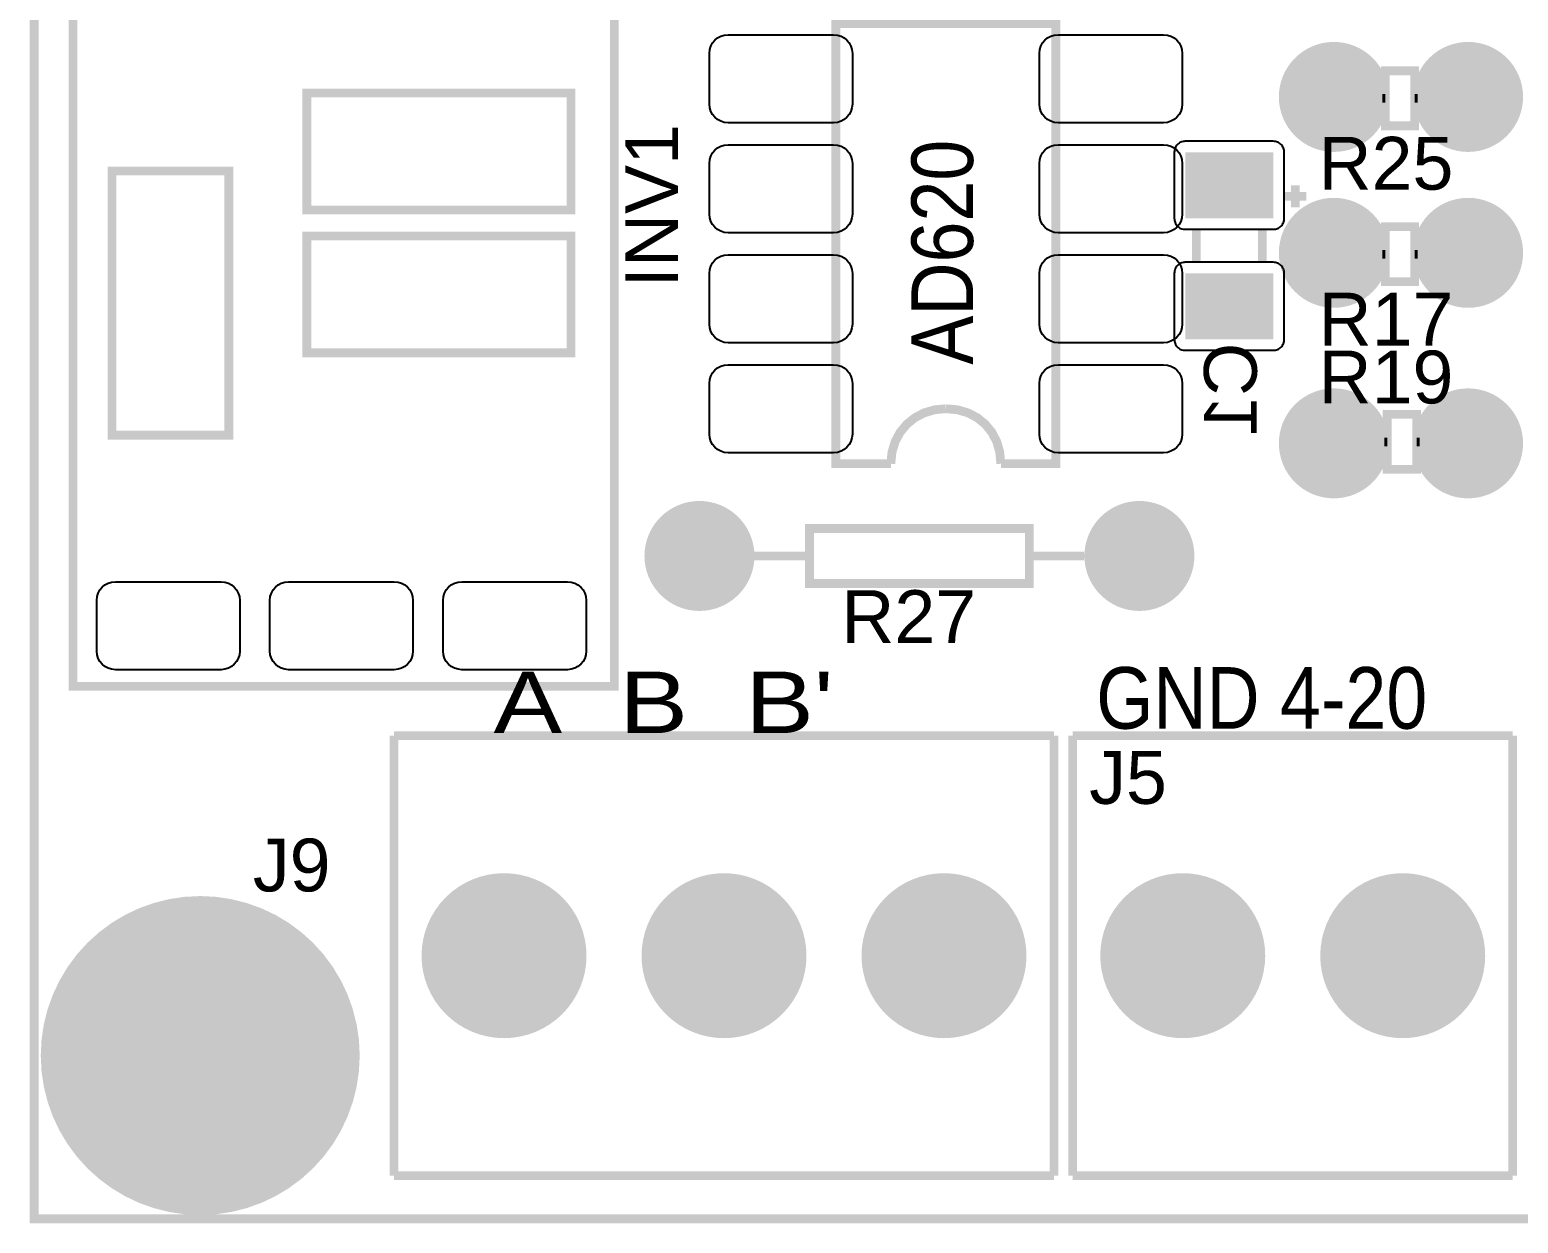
# Model space of a CAD drawing. Header units: inches. Extents: x -2.05 to 2.05, y -1.97 to 1.97.
# Drawn here: x -2.049 to -0.696, y -1.974 to -0.889 of the extents above; entities that cross this region are included whole.
import ezdxf

# ---------------------------------------------------------------- set-up
doc = ezdxf.new("R2010")
doc.units = ezdxf.units.IN
doc.layers.get('0').update_dxf_attribs({"linetype": 'CONTINUOUS'})

# ---------------------------------------------------------------- blocks, each defined once
blk = doc.blocks.new('RPAD')
blk.add_trace([(-0.5, -0.5), (-0.5, 0.5), (0.5, -0.5), (0.5, 0.5)])
blk = doc.blocks.new('EPAD')
at = {"const_width": 0.5}
blk.add_lwpolyline([(-0.25, 0, 1), (0.25, 0, 1)], format="xyb", close=True, dxfattribs=at)

msp = doc.modelspace()

# ---------------------------------------------------------------- linework, layer by layer
at = {"const_width": 0.008}
for points in [[(-2.045209, -1.970364), (2.045209, -1.970364), (2.045209, 1.964352), (-2.045209, 1.964352), (-2.045209, -1.970364)], [(-2.045209, -1.970364), (2.045209, -1.970364), (2.045209, 1.964352), (-2.045209, 1.964352), (-2.045209, -1.970364)], [(-2.045209, -1.970364), (2.045209, -1.970364), (2.045209, 1.964352), (-2.045209, 1.964352), (-2.045209, -1.970364)], [(-2.009925, -1.486246), (-1.517799, -1.486246), (-1.517799, -0.561049), (-2.009925, -0.561049), (-2.009925, -1.486246)], [(-2.009925, -1.486246), (-1.517799, -1.486246), (-1.517799, -0.561049), (-2.009925, -0.561049), (-2.009925, -1.486246)], [(-2.009925, -1.486246), (-1.517799, -1.486246), (-1.517799, -0.561049), (-2.009925, -0.561049), (-2.009925, -1.486246)], [(-1.266319, -1.28386), (-1.316319, -1.28386), (-1.316319, -0.88386), (-1.116319, -0.88386), (-1.116319, -1.28386), (-1.166319, -1.28386)], [(-1.266319, -1.28386), (-1.316319, -1.28386), (-1.316319, -0.88386), (-1.116319, -0.88386), (-1.116319, -1.28386), (-1.166319, -1.28386)], [(-1.266319, -1.28386), (-1.316319, -1.28386), (-1.316319, -0.88386), (-1.116319, -0.88386), (-1.116319, -1.28386), (-1.166319, -1.28386)], [(-0.816815, -0.976703), (-0.790043, -0.976703), (-0.790043, -0.926703), (-0.816815, -0.926703), (-0.816815, -0.976703)], [(-0.816815, -0.976703), (-0.790043, -0.976703), (-0.790043, -0.926703), (-0.816815, -0.926703), (-0.816815, -0.976703)], [(-0.816815, -0.976703), (-0.790043, -0.976703), (-0.790043, -0.926703), (-0.816815, -0.926703), (-0.816815, -0.976703)], [(-1.797327, -1.053175), (-1.557169, -1.053175), (-1.557169, -0.946876), (-1.797327, -0.946876), (-1.797327, -1.053175)], [(-1.797327, -1.053175), (-1.557169, -1.053175), (-1.557169, -0.946876), (-1.797327, -0.946876), (-1.797327, -1.053175)], [(-1.797327, -1.053175), (-1.557169, -1.053175), (-1.557169, -0.946876), (-1.797327, -0.946876), (-1.797327, -1.053175)], [(-0.816815, -0.951703), (-0.819571, -0.951703)], [(-0.816815, -0.951703), (-0.819571, -0.951703)], [(-0.816815, -0.951703), (-0.819571, -0.951703)], [(-0.787287, -0.951703), (-0.790043, -0.951703)], [(-0.787287, -0.951703), (-0.790043, -0.951703)], [(-0.787287, -0.951703), (-0.790043, -0.951703)], [(-1.974492, -1.2579), (-1.868193, -1.2579), (-1.868193, -1.017742), (-1.974492, -1.017742), (-1.974492, -1.2579)], [(-1.974492, -1.2579), (-1.868193, -1.2579), (-1.868193, -1.017742), (-1.974492, -1.017742), (-1.974492, -1.2579)], [(-1.974492, -1.2579), (-1.868193, -1.2579), (-1.868193, -1.017742), (-1.974492, -1.017742), (-1.974492, -1.2579)], [(-0.898626, -1.050766), (-0.898626, -1.030766)], [(-0.898626, -1.050766), (-0.898626, -1.030766)], [(-0.898626, -1.050766), (-0.898626, -1.030766)], [(-0.888626, -1.040766), (-0.908626, -1.040766)], [(-0.888626, -1.040766), (-0.908626, -1.040766)], [(-0.888626, -1.040766), (-0.908626, -1.040766)], [(-0.988626, -1.100766), (-0.988626, -1.070766)], [(-0.988626, -1.100766), (-0.988626, -1.070766)], [(-0.988626, -1.100766), (-0.988626, -1.070766)], [(-0.928626, -1.100766), (-0.928626, -1.070766)], [(-0.928626, -1.100766), (-0.928626, -1.070766)], [(-0.928626, -1.100766), (-0.928626, -1.070766)], [(-0.816815, -1.118435), (-0.790043, -1.118435), (-0.790043, -1.068435), (-0.816815, -1.068435), (-0.816815, -1.118435)], [(-0.816815, -1.118435), (-0.790043, -1.118435), (-0.790043, -1.068435), (-0.816815, -1.068435), (-0.816815, -1.118435)], [(-0.816815, -1.118435), (-0.790043, -1.118435), (-0.790043, -1.068435), (-0.816815, -1.068435), (-0.816815, -1.118435)], [(-1.797327, -1.183096), (-1.557169, -1.183096), (-1.557169, -1.076797), (-1.797327, -1.076797), (-1.797327, -1.183096)], [(-1.797327, -1.183096), (-1.557169, -1.183096), (-1.557169, -1.076797), (-1.797327, -1.076797), (-1.797327, -1.183096)], [(-1.797327, -1.183096), (-1.557169, -1.183096), (-1.557169, -1.076797), (-1.797327, -1.076797), (-1.797327, -1.183096)], [(-0.816815, -1.093435), (-0.819571, -1.093435)], [(-0.816815, -1.093435), (-0.819571, -1.093435)], [(-0.816815, -1.093435), (-0.819571, -1.093435)], [(-0.787287, -1.093435), (-0.790043, -1.093435)], [(-0.787287, -1.093435), (-0.790043, -1.093435)], [(-0.787287, -1.093435), (-0.790043, -1.093435)], [(-1.216319, -1.23386), (-1.226506, -1.234819), (-1.235944, -1.237594), (-1.244444, -1.242034), (-1.251819, -1.247985), (-1.257881, -1.255296), (-1.262444, -1.263813), (-1.265319, -1.273385), (-1.266319, -1.28386)], [(-1.216319, -1.23386), (-1.226506, -1.234819), (-1.235944, -1.237594), (-1.244444, -1.242034), (-1.251819, -1.247985), (-1.257881, -1.255296), (-1.262444, -1.263813), (-1.265319, -1.273385), (-1.266319, -1.28386)], [(-1.216319, -1.23386), (-1.226506, -1.234819), (-1.235944, -1.237594), (-1.244444, -1.242034), (-1.251819, -1.247985), (-1.257881, -1.255296), (-1.262444, -1.263813), (-1.265319, -1.273385), (-1.266319, -1.28386)], [(-1.216319, -1.23386), (-1.205844, -1.234819), (-1.196272, -1.237594), (-1.187754, -1.242034), (-1.180444, -1.247985), (-1.174493, -1.255296), (-1.170053, -1.263813), (-1.167278, -1.273385), (-1.166319, -1.28386)], [(-1.216319, -1.23386), (-1.205844, -1.234819), (-1.196272, -1.237594), (-1.187754, -1.242034), (-1.180444, -1.247985), (-1.174493, -1.255296), (-1.170053, -1.263813), (-1.167278, -1.273385), (-1.166319, -1.28386)], [(-1.216319, -1.23386), (-1.205844, -1.234819), (-1.196272, -1.237594), (-1.187754, -1.242034), (-1.180444, -1.247985), (-1.174493, -1.255296), (-1.170053, -1.263813), (-1.167278, -1.273385), (-1.166319, -1.28386)], [(-0.815035, -1.289049), (-0.788264, -1.289049), (-0.788264, -1.239049), (-0.815035, -1.239049), (-0.815035, -1.289049)], [(-0.815035, -1.289049), (-0.788264, -1.289049), (-0.788264, -1.239049), (-0.815035, -1.239049), (-0.815035, -1.289049)], [(-0.815035, -1.289049), (-0.788264, -1.289049), (-0.788264, -1.239049), (-0.815035, -1.239049), (-0.815035, -1.289049)], [(-0.817791, -1.264049), (-0.815035, -1.264049)], [(-0.817791, -1.264049), (-0.815035, -1.264049)], [(-0.817791, -1.264049), (-0.815035, -1.264049)], [(-0.788264, -1.264049), (-0.785508, -1.264049)], [(-0.788264, -1.264049), (-0.785508, -1.264049)], [(-0.788264, -1.264049), (-0.785508, -1.264049)], [(-1.340335, -1.392719), (-1.140335, -1.392719), (-1.140335, -1.342719), (-1.340335, -1.342719), (-1.340335, -1.392719)], [(-1.340335, -1.392719), (-1.140335, -1.392719), (-1.140335, -1.342719), (-1.340335, -1.342719), (-1.340335, -1.392719)], [(-1.340335, -1.392719), (-1.140335, -1.392719), (-1.140335, -1.342719), (-1.340335, -1.342719), (-1.340335, -1.392719)], [(-1.390335, -1.367719), (-1.340335, -1.367719)], [(-1.390335, -1.367719), (-1.340335, -1.367719)], [(-1.390335, -1.367719), (-1.340335, -1.367719)], [(-1.140335, -1.367719), (-1.090335, -1.367719)], [(-1.140335, -1.367719), (-1.090335, -1.367719)], [(-1.140335, -1.367719), (-1.090335, -1.367719)], [(-1.71802, -1.531124), (-1.71802, -1.931124)], [(-1.11802, -1.531124), (-1.71802, -1.531124)], [(-1.71802, -1.531124), (-1.71802, -1.931124)], [(-1.11802, -1.531124), (-1.71802, -1.531124)], [(-1.71802, -1.531124), (-1.71802, -1.931124)], [(-1.11802, -1.531124), (-1.71802, -1.531124)], [(-1.11802, -1.531124), (-1.11802, -1.931124)], [(-1.11802, -1.531124), (-1.11802, -1.931124)], [(-1.11802, -1.531124), (-1.11802, -1.931124)], [(-1.100949, -1.931124), (-1.100949, -1.531124)], [(-0.700949, -1.531124), (-1.100949, -1.531124)], [(-1.100949, -1.931124), (-1.100949, -1.531124)], [(-0.700949, -1.531124), (-1.100949, -1.531124)], [(-1.100949, -1.931124), (-1.100949, -1.531124)], [(-0.700949, -1.531124), (-1.100949, -1.531124)], [(-0.700949, -1.931124), (-0.700949, -1.531124)], [(-0.700949, -1.931124), (-0.700949, -1.531124)], [(-0.700949, -1.931124), (-0.700949, -1.531124)], [(-1.71802, -1.931124), (-1.11802, -1.931124)], [(-1.71802, -1.931124), (-1.11802, -1.931124)], [(-1.71802, -1.931124), (-1.11802, -1.931124)], [(-0.700949, -1.931124), (-1.100949, -1.931124)], [(-0.700949, -1.931124), (-1.100949, -1.931124)], [(-0.700949, -1.931124), (-1.100949, -1.931124)]]:
    msp.add_lwpolyline(points, dxfattribs=at)
for points in [[(-1.431319, -0.95686), (-1.431319, -0.91086), (-1.430981, -0.907384), (-1.430007, -0.90417), (-1.428461, -0.901279), (-1.426405, -0.898774), (-1.4239, -0.896718), (-1.421009, -0.895172), (-1.417795, -0.894198), (-1.414319, -0.89386), (-1.318319, -0.89386), (-1.314843, -0.894198), (-1.311629, -0.895172), (-1.308738, -0.896718), (-1.306233, -0.898774), (-1.304176, -0.901279), (-1.30263, -0.90417), (-1.301657, -0.907384), (-1.301319, -0.91086), (-1.301319, -0.95686), (-1.301657, -0.960336), (-1.30263, -0.96355), (-1.304176, -0.966441), (-1.306233, -0.968946), (-1.308738, -0.971003), (-1.311629, -0.972549), (-1.314843, -0.973522), (-1.318319, -0.97386), (-1.414319, -0.97386), (-1.417795, -0.973522), (-1.421009, -0.972549), (-1.4239, -0.971003), (-1.426405, -0.968946), (-1.428461, -0.966441), (-1.430007, -0.96355), (-1.430981, -0.960336), (-1.431319, -0.95686)], [(-1.131319, -0.95686), (-1.131319, -0.91086), (-1.130981, -0.907384), (-1.130007, -0.90417), (-1.128461, -0.901279), (-1.126405, -0.898774), (-1.1239, -0.896718), (-1.121009, -0.895172), (-1.117795, -0.894198), (-1.114319, -0.89386), (-1.018319, -0.89386), (-1.014843, -0.894198), (-1.011629, -0.895172), (-1.008738, -0.896718), (-1.006233, -0.898774), (-1.004176, -0.901279), (-1.00263, -0.90417), (-1.001657, -0.907384), (-1.001319, -0.91086), (-1.001319, -0.95686), (-1.001657, -0.960336), (-1.00263, -0.96355), (-1.004176, -0.966441), (-1.006233, -0.968946), (-1.008738, -0.971003), (-1.011629, -0.972549), (-1.014843, -0.973522), (-1.018319, -0.97386), (-1.114319, -0.97386), (-1.117795, -0.973522), (-1.121009, -0.972549), (-1.1239, -0.971003), (-1.126405, -0.968946), (-1.128461, -0.966441), (-1.130007, -0.96355), (-1.130981, -0.960336), (-1.131319, -0.95686)], [(-1.431319, -1.05686), (-1.431319, -1.01086), (-1.430981, -1.007384), (-1.430007, -1.00417), (-1.428461, -1.001279), (-1.426405, -0.998774), (-1.4239, -0.996718), (-1.421009, -0.995172), (-1.417795, -0.994198), (-1.414319, -0.99386), (-1.318319, -0.99386), (-1.314843, -0.994198), (-1.311629, -0.995172), (-1.308738, -0.996718), (-1.306233, -0.998774), (-1.304176, -1.001279), (-1.30263, -1.00417), (-1.301657, -1.007384), (-1.301319, -1.01086), (-1.301319, -1.05686), (-1.301657, -1.060336), (-1.30263, -1.06355), (-1.304176, -1.066441), (-1.306233, -1.068946), (-1.308738, -1.071003), (-1.311629, -1.072549), (-1.314843, -1.073522), (-1.318319, -1.07386), (-1.414319, -1.07386), (-1.417795, -1.073522), (-1.421009, -1.072549), (-1.4239, -1.071003), (-1.426405, -1.068946), (-1.428461, -1.066441), (-1.430007, -1.06355), (-1.430981, -1.060336), (-1.431319, -1.05686)], [(-1.131319, -1.05686), (-1.131319, -1.01086), (-1.130981, -1.007384), (-1.130007, -1.00417), (-1.128461, -1.001279), (-1.126405, -0.998774), (-1.1239, -0.996718), (-1.121009, -0.995172), (-1.117795, -0.994198), (-1.114319, -0.99386), (-1.018319, -0.99386), (-1.014843, -0.994198), (-1.011629, -0.995172), (-1.008738, -0.996718), (-1.006233, -0.998774), (-1.004176, -1.001279), (-1.00263, -1.00417), (-1.001657, -1.007384), (-1.001319, -1.01086), (-1.001319, -1.05686), (-1.001657, -1.060336), (-1.00263, -1.06355), (-1.004176, -1.066441), (-1.006233, -1.068946), (-1.008738, -1.071003), (-1.011629, -1.072549), (-1.014843, -1.073522), (-1.018319, -1.07386), (-1.114319, -1.07386), (-1.117795, -1.073522), (-1.121009, -1.072549), (-1.1239, -1.071003), (-1.126405, -1.068946), (-1.128461, -1.066441), (-1.130007, -1.06355), (-1.130981, -1.060336), (-1.131319, -1.05686)], [(-0.908626, -1.060766), (-0.908626, -1.000766), (-0.908676, -0.999726), (-0.908825, -0.998721), (-0.909067, -0.997754), (-0.909398, -0.99683), (-0.909812, -0.995954), (-0.910307, -0.99513), (-0.910876, -0.994362), (-0.911517, -0.993656), (-0.912223, -0.993016), (-0.91299, -0.992447), (-0.913814, -0.991952), (-0.914691, -0.991537), (-0.915615, -0.991207), (-0.916581, -0.990965), (-0.917587, -0.990816), (-0.918626, -0.990766), (-0.998626, -0.990766), (-0.999665, -0.990816), (-1.00067, -0.990965), (-1.001637, -0.991207), (-1.002561, -0.991537), (-1.003438, -0.991952), (-1.004262, -0.992447), (-1.005029, -0.993016), (-1.005735, -0.993656), (-1.006376, -0.994362), (-1.006945, -0.99513), (-1.00744, -0.995954), (-1.007854, -0.99683), (-1.008185, -0.997754), (-1.008427, -0.998721), (-1.008576, -0.999726), (-1.008626, -1.000766), (-1.008626, -1.060766), (-1.008576, -1.061805), (-1.008427, -1.06281), (-1.008185, -1.063777), (-1.007854, -1.064701), (-1.00744, -1.065578), (-1.006945, -1.066402), (-1.006376, -1.067169), (-1.005735, -1.067875), (-1.005029, -1.068515), (-1.004262, -1.069085), (-1.003438, -1.069579), (-1.002561, -1.069994), (-1.001637, -1.070325), (-1.00067, -1.070567), (-0.999665, -1.070715), (-0.998626, -1.070766), (-0.918626, -1.070766), (-0.917587, -1.070715), (-0.916581, -1.070567), (-0.915615, -1.070325), (-0.914691, -1.069994), (-0.913814, -1.069579), (-0.91299, -1.069085), (-0.912223, -1.068515), (-0.911517, -1.067875), (-0.910876, -1.067169), (-0.910307, -1.066402), (-0.909812, -1.065578), (-0.909398, -1.064701), (-0.909067, -1.063777), (-0.908825, -1.06281), (-0.908676, -1.061805), (-0.908626, -1.060766)], [(-1.431319, -1.15686), (-1.431319, -1.11086), (-1.430981, -1.107384), (-1.430007, -1.10417), (-1.428461, -1.101279), (-1.426405, -1.098774), (-1.4239, -1.096718), (-1.421009, -1.095172), (-1.417795, -1.094198), (-1.414319, -1.09386), (-1.318319, -1.09386), (-1.314843, -1.094198), (-1.311629, -1.095172), (-1.308738, -1.096718), (-1.306233, -1.098774), (-1.304176, -1.101279), (-1.30263, -1.10417), (-1.301657, -1.107384), (-1.301319, -1.11086), (-1.301319, -1.15686), (-1.301657, -1.160336), (-1.30263, -1.16355), (-1.304176, -1.166441), (-1.306233, -1.168946), (-1.308738, -1.171003), (-1.311629, -1.172549), (-1.314843, -1.173522), (-1.318319, -1.17386), (-1.414319, -1.17386), (-1.417795, -1.173522), (-1.421009, -1.172549), (-1.4239, -1.171003), (-1.426405, -1.168946), (-1.428461, -1.166441), (-1.430007, -1.16355), (-1.430981, -1.160336), (-1.431319, -1.15686)], [(-1.131319, -1.15686), (-1.131319, -1.11086), (-1.130981, -1.107384), (-1.130007, -1.10417), (-1.128461, -1.101279), (-1.126405, -1.098774), (-1.1239, -1.096718), (-1.121009, -1.095172), (-1.117795, -1.094198), (-1.114319, -1.09386), (-1.018319, -1.09386), (-1.014843, -1.094198), (-1.011629, -1.095172), (-1.008738, -1.096718), (-1.006233, -1.098774), (-1.004176, -1.101279), (-1.00263, -1.10417), (-1.001657, -1.107384), (-1.001319, -1.11086), (-1.001319, -1.15686), (-1.001657, -1.160336), (-1.00263, -1.16355), (-1.004176, -1.166441), (-1.006233, -1.168946), (-1.008738, -1.171003), (-1.011629, -1.172549), (-1.014843, -1.173522), (-1.018319, -1.17386), (-1.114319, -1.17386), (-1.117795, -1.173522), (-1.121009, -1.172549), (-1.1239, -1.171003), (-1.126405, -1.168946), (-1.128461, -1.166441), (-1.130007, -1.16355), (-1.130981, -1.160336), (-1.131319, -1.15686)], [(-0.908626, -1.170766), (-0.908626, -1.110766), (-0.908676, -1.109726), (-0.908825, -1.108721), (-0.909067, -1.107754), (-0.909398, -1.10683), (-0.909812, -1.105954), (-0.910307, -1.10513), (-0.910876, -1.104362), (-0.911517, -1.103656), (-0.912223, -1.103016), (-0.91299, -1.102447), (-0.913814, -1.101952), (-0.914691, -1.101537), (-0.915615, -1.101207), (-0.916581, -1.100965), (-0.917587, -1.100816), (-0.918626, -1.100766), (-0.998626, -1.100766), (-0.999665, -1.100816), (-1.00067, -1.100965), (-1.001637, -1.101207), (-1.002561, -1.101537), (-1.003438, -1.101952), (-1.004262, -1.102447), (-1.005029, -1.103016), (-1.005735, -1.103656), (-1.006376, -1.104362), (-1.006945, -1.10513), (-1.00744, -1.105954), (-1.007854, -1.10683), (-1.008185, -1.107754), (-1.008427, -1.108721), (-1.008576, -1.109726), (-1.008626, -1.110766), (-1.008626, -1.170766), (-1.008576, -1.171805), (-1.008427, -1.17281), (-1.008185, -1.173777), (-1.007854, -1.174701), (-1.00744, -1.175578), (-1.006945, -1.176402), (-1.006376, -1.177169), (-1.005735, -1.177875), (-1.005029, -1.178515), (-1.004262, -1.179085), (-1.003438, -1.179579), (-1.002561, -1.179994), (-1.001637, -1.180325), (-1.00067, -1.180567), (-0.999665, -1.180715), (-0.998626, -1.180766), (-0.918626, -1.180766), (-0.917587, -1.180715), (-0.916581, -1.180567), (-0.915615, -1.180325), (-0.914691, -1.179994), (-0.913814, -1.179579), (-0.91299, -1.179085), (-0.912223, -1.178515), (-0.911517, -1.177875), (-0.910876, -1.177169), (-0.910307, -1.176402), (-0.909812, -1.175578), (-0.909398, -1.174701), (-0.909067, -1.173777), (-0.908825, -1.17281), (-0.908676, -1.171805), (-0.908626, -1.170766)], [(-1.431319, -1.25686), (-1.431319, -1.21086), (-1.430981, -1.207384), (-1.430007, -1.20417), (-1.428461, -1.201279), (-1.426405, -1.198774), (-1.4239, -1.196718), (-1.421009, -1.195172), (-1.417795, -1.194198), (-1.414319, -1.19386), (-1.318319, -1.19386), (-1.314843, -1.194198), (-1.311629, -1.195172), (-1.308738, -1.196718), (-1.306233, -1.198774), (-1.304176, -1.201279), (-1.30263, -1.20417), (-1.301657, -1.207384), (-1.301319, -1.21086), (-1.301319, -1.25686), (-1.301657, -1.260336), (-1.30263, -1.26355), (-1.304176, -1.266441), (-1.306233, -1.268946), (-1.308738, -1.271003), (-1.311629, -1.272549), (-1.314843, -1.273522), (-1.318319, -1.27386), (-1.414319, -1.27386), (-1.417795, -1.273522), (-1.421009, -1.272549), (-1.4239, -1.271003), (-1.426405, -1.268946), (-1.428461, -1.266441), (-1.430007, -1.26355), (-1.430981, -1.260336), (-1.431319, -1.25686)], [(-1.131319, -1.25686), (-1.131319, -1.21086), (-1.130981, -1.207384), (-1.130007, -1.20417), (-1.128461, -1.201279), (-1.126405, -1.198774), (-1.1239, -1.196718), (-1.121009, -1.195172), (-1.117795, -1.194198), (-1.114319, -1.19386), (-1.018319, -1.19386), (-1.014843, -1.194198), (-1.011629, -1.195172), (-1.008738, -1.196718), (-1.006233, -1.198774), (-1.004176, -1.201279), (-1.00263, -1.20417), (-1.001657, -1.207384), (-1.001319, -1.21086), (-1.001319, -1.25686), (-1.001657, -1.260336), (-1.00263, -1.26355), (-1.004176, -1.266441), (-1.006233, -1.268946), (-1.008738, -1.271003), (-1.011629, -1.272549), (-1.014843, -1.273522), (-1.018319, -1.27386), (-1.114319, -1.27386), (-1.117795, -1.273522), (-1.121009, -1.272549), (-1.1239, -1.271003), (-1.126405, -1.268946), (-1.128461, -1.266441), (-1.130007, -1.26355), (-1.130981, -1.260336), (-1.131319, -1.25686)], [(-1.858311, -1.408128), (-1.858311, -1.454128), (-1.858649, -1.457604), (-1.859622, -1.460818), (-1.861169, -1.463709), (-1.863225, -1.466214), (-1.86573, -1.46827), (-1.868621, -1.469817), (-1.871835, -1.47079), (-1.875311, -1.471128), (-1.971311, -1.471128), (-1.974787, -1.47079), (-1.978001, -1.469817), (-1.980892, -1.46827), (-1.983397, -1.466214), (-1.985454, -1.463709), (-1.987, -1.460818), (-1.987973, -1.457604), (-1.988311, -1.454128), (-1.988311, -1.408128), (-1.987973, -1.404652), (-1.987, -1.401438), (-1.985454, -1.398547), (-1.983397, -1.396042), (-1.980892, -1.393985), (-1.978001, -1.392439), (-1.974787, -1.391466), (-1.971311, -1.391128), (-1.875311, -1.391128), (-1.871835, -1.391466), (-1.868621, -1.392439), (-1.86573, -1.393985), (-1.863225, -1.396042), (-1.861169, -1.398547), (-1.859622, -1.401438), (-1.858649, -1.404652), (-1.858311, -1.408128)], [(-1.700831, -1.408128), (-1.700831, -1.454128), (-1.701169, -1.457604), (-1.702142, -1.460818), (-1.703688, -1.463709), (-1.705745, -1.466214), (-1.70825, -1.46827), (-1.711141, -1.469817), (-1.714355, -1.47079), (-1.717831, -1.471128), (-1.813831, -1.471128), (-1.817307, -1.47079), (-1.820521, -1.469817), (-1.823412, -1.46827), (-1.825917, -1.466214), (-1.827973, -1.463709), (-1.829519, -1.460818), (-1.830493, -1.457604), (-1.830831, -1.454128), (-1.830831, -1.408128), (-1.830493, -1.404652), (-1.829519, -1.401438), (-1.827973, -1.398547), (-1.825917, -1.396042), (-1.823412, -1.393985), (-1.820521, -1.392439), (-1.817307, -1.391466), (-1.813831, -1.391128), (-1.717831, -1.391128), (-1.714355, -1.391466), (-1.711141, -1.392439), (-1.70825, -1.393985), (-1.705745, -1.396042), (-1.703688, -1.398547), (-1.702142, -1.401438), (-1.701169, -1.404652), (-1.700831, -1.408128)], [(-1.54335, -1.408128), (-1.54335, -1.454128), (-1.543689, -1.457604), (-1.544662, -1.460818), (-1.546208, -1.463709), (-1.548265, -1.466214), (-1.550769, -1.46827), (-1.55366, -1.469817), (-1.556874, -1.47079), (-1.56035, -1.471128), (-1.65635, -1.471128), (-1.659826, -1.47079), (-1.663041, -1.469817), (-1.665931, -1.46827), (-1.668436, -1.466214), (-1.670493, -1.463709), (-1.672039, -1.460818), (-1.673012, -1.457604), (-1.67335, -1.454128), (-1.67335, -1.408128), (-1.673012, -1.404652), (-1.672039, -1.401438), (-1.670493, -1.398547), (-1.668436, -1.396042), (-1.665931, -1.393985), (-1.663041, -1.392439), (-1.659826, -1.391466), (-1.65635, -1.391128), (-1.56035, -1.391128), (-1.556874, -1.391466), (-1.55366, -1.392439), (-1.550769, -1.393985), (-1.548265, -1.396042), (-1.546208, -1.398547), (-1.544662, -1.401438), (-1.543689, -1.404652), (-1.54335, -1.408128)]]:
    msp.add_lwpolyline(points, close=True)

# ---------------------------------------------------------------- block references
for p, xscale, yscale in [((-0.863563, -0.950396), 0.1, 0.1), ((-0.741516, -0.950396), 0.1, 0.1), ((-0.863563, -1.092128), 0.1, 0.1), ((-0.741516, -1.092128), 0.1, 0.1), ((-0.863563, -1.265356), 0.1, 0.1), ((-0.741516, -1.265356), 0.1, 0.1), ((-1.440335, -1.367719), 0.1, 0.1), ((-1.040335, -1.367719), 0.1, 0.1), ((-1.61802, -1.731124), 0.15, 0.15), ((-1.41802, -1.731124), 0.15, 0.15), ((-1.21802, -1.731124), 0.15, 0.15), ((-1.000949, -1.731124), 0.15, 0.15), ((-0.800949, -1.731124), 0.15, 0.15), ((-1.894224, -1.821931), 0.29, 0.29)]:
    msp.add_blockref('EPAD', p, dxfattribs=dict(xscale=xscale, yscale=yscale))
at = {"xscale": 0.06, "yscale": 0.08, "rotation": -90}
for p in [(-0.958626, -1.030766), (-0.958626, -1.140766)]:
    msp.add_blockref('RPAD', p, dxfattribs=at)

# ---------------------------------------------------------------- texts
for s, height, width, p in [('INV1', 0.048, 1.041667, (-1.459799, -1.123648)), ('INV1', 0.048, 1.041667, (-1.459799, -1.123648)), ('INV1', 0.048, 1.041667, (-1.459799, -1.123648)), ('AD620', 0.056, 0.892857, (-1.191626, -1.193766)), ('AD620', 0.056, 0.892857, (-1.191626, -1.193766)), ('AD620', 0.056, 0.892857, (-1.191626, -1.193766))]:
    msp.add_text(s, height=height, rotation=90, dxfattribs=dict(width=width)).set_placement(p)
for s, height, width, p in [('R25', 0.048, 1.041667, (-0.877539, -1.034703)), ('R25', 0.048, 1.041667, (-0.877539, -1.034703)), ('R25', 0.048, 1.041667, (-0.877539, -1.034703)), ('R17', 0.048, 1.041667, (-0.877539, -1.176435)), ('R17', 0.048, 1.041667, (-0.877539, -1.176435)), ('R17', 0.048, 1.041667, (-0.877539, -1.176435)), ('R19', 0.048, 1.041667, (-0.877539, -1.229049)), ('R19', 0.048, 1.041667, (-0.877539, -1.229049)), ('R19', 0.048, 1.041667, (-0.877539, -1.229049)), ('R27', 0.048, 1.041667, (-1.311398, -1.446892)), ('R27', 0.048, 1.041667, (-1.311398, -1.446892)), ('R27', 0.048, 1.041667, (-1.311398, -1.446892)), ("A  B  B'", 0.056, 1.25, (-1.627626, -1.528766)), ("A  B  B'", 0.056, 1.25, (-1.627626, -1.528766)), ("A  B  B'", 0.056, 1.25, (-1.627626, -1.528766)), ('GND 4-20', 0.056, 0.892857, (-1.079626, -1.524766)), ('GND 4-20', 0.056, 0.892857, (-1.079626, -1.524766)), ('GND 4-20', 0.056, 0.892857, (-1.079626, -1.524766)), ('J5', 0.048, 1.041667, (-1.085949, -1.593124)), ('J5', 0.048, 1.041667, (-1.085949, -1.593124)), ('J5', 0.048, 1.041667, (-1.085949, -1.593124)), ('J9', 0.048, 1.041667, (-1.84635, -1.672699)), ('J9', 0.048, 1.041667, (-1.84635, -1.672699)), ('J9', 0.048, 1.041667, (-1.84635, -1.672699))]:
    msp.add_text(s, height=height, dxfattribs=dict(width=width)).set_placement(p)
at = {"text_generation_flag": 2, "width": 1.041667}
msp.add_text('C1', height=0.048, rotation=90, dxfattribs=at).set_placement((-0.933626, -1.173766))
msp.add_text('C1', height=0.048, rotation=90, dxfattribs=at).set_placement((-0.933626, -1.173766))
msp.add_text('C1', height=0.048, rotation=90, dxfattribs=at).set_placement((-0.933626, -1.173766))

doc.saveas('drawing.dxf')
